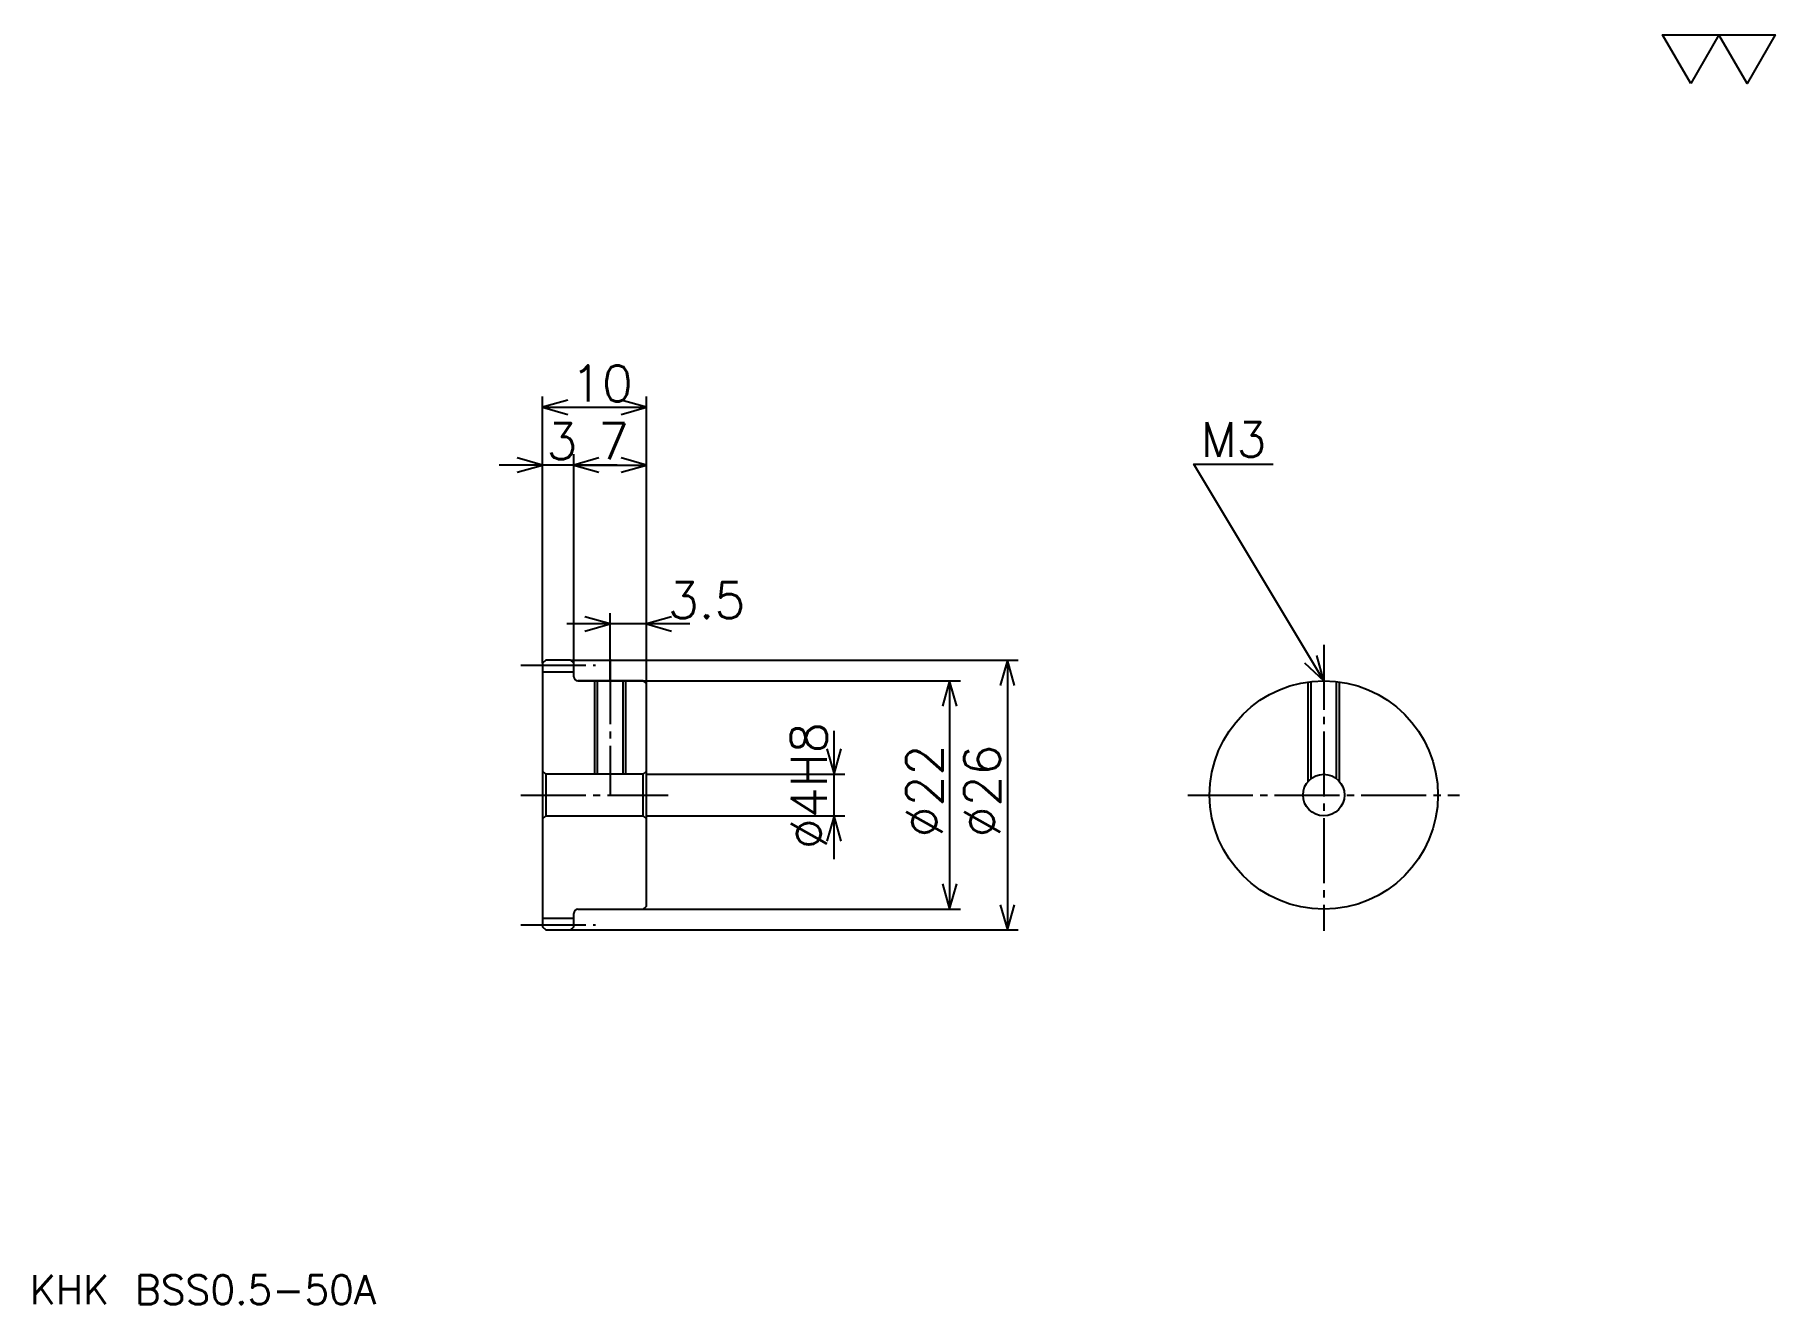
# Model space of a CAD drawing. Extents: x 7 to 175, y 8 to 130.
import ezdxf

# ---------------------------------------------------------------- set-up
doc = ezdxf.new("R2010")
doc.units = 0
doc.linetypes.add('DASHDOT', pattern=[8.347826, 6.26087, -0.695652, 0.695652, -0.695652])
doc.layers.get('0').update_dxf_attribs({"linetype": 'CONTINUOUS'})
doc.layers.add('DASHDOT', color=6, linetype='DASHDOT')
doc.styles.add('KANJI', font='TXT', dxfattribs={"bigfont": 'BIGFONT'})

msp = doc.modelspace()

# ---------------------------------------------------------------- linework, layer by layer
at = {"color": 5}
for p, q in [((56.347828, 69.695648), (56.347828, 95.08696)), ((56.347828, 94.043472), (66.347824, 94.043472)), ((66.347824, 69.695648), (66.347824, 95.08696)), ((59.347828, 69.695648), (59.347828, 89.521744)), ((63.52174, 88.478256), (52.173916, 88.478256)), ((59.347828, 88.478256), (66.347824, 88.478256)), ((62.847828, 69.695648), (62.847828, 74.217392)), ((70.521744, 73.173912), (58.673916, 73.173912)), ((56.347828, 69.395653), (56.347828, 69.695648)), ((59.047829, 69.695648), (66.347824, 69.695648)), ((59.347828, 69.395653), (59.347828, 69.695648)), ((62.847828, 67.695648), (62.847828, 69.695648)), ((66.347824, 69.695648), (102.17392, 69.695648)), ((66.347824, 67.395653), (66.347824, 69.695648)), ((101.130432, 69.695648), (101.130432, 43.695652)), ((59.747829, 67.695648), (66.347824, 67.695648)), ((66.347824, 67.695648), (96.608704, 67.695648)), ((95.565216, 67.695648), (95.565216, 45.695652)), ((84.434784, 50.52174), (84.434784, 62.869564)), ((66.347824, 58.695652), (85.478264, 58.695652)), ((66.347824, 54.695652), (85.478264, 54.695652)), ((59.747829, 45.695652), (66.347824, 45.695652)), ((66.347824, 45.695652), (96.608704, 45.695652)), ((59.047829, 43.695652), (66.347824, 43.695652)), ((66.347824, 43.695652), (102.17392, 43.695652))]:
    msp.add_line(p, q, dxfattribs=at)
at = {"color": 4}
for p, q in [((56.347828, 68.570648), (59.347828, 68.570648)), ((56.647827, 58.695652), (56.647827, 54.695652)), ((66.047829, 58.695652), (66.347824, 58.995651)), ((66.047829, 54.695652), (66.347824, 54.395653)), ((56.347828, 44.820652), (59.347828, 44.820652))]:
    msp.add_line(p, q, dxfattribs=at)
at = {"color": 7}
msp.add_lwpolyline([(166.956528, 125.217392), (164.243484, 129.919998), (175.095657, 129.919998), (172.382614, 125.217392), (169.669571, 129.919998), (166.956528, 125.217392)], dxfattribs=at)
at = {"color": 5}
for points in [[(58.782612, 94.739128), (56.347828, 94.043472), (58.782612, 93.347824)], [(63.913044, 93.347824), (66.347824, 94.043472), (63.913044, 94.739128)], [(53.913044, 87.782608), (56.347828, 88.478256), (53.913044, 89.173912)], [(61.782612, 89.173912), (59.347828, 88.478256), (61.782612, 87.782608)], [(61.782612, 89.173912), (59.347828, 88.478256), (61.782612, 87.782608)], [(63.913044, 87.782608), (66.347824, 88.478256), (63.913044, 89.173912)], [(131.608704, 67.695648), (119.08696, 88.565216), (126.739136, 88.565216)], [(60.413044, 72.478256), (62.847828, 73.173912), (60.413044, 73.869568)], [(68.782608, 73.869568), (66.347824, 73.173912), (68.782608, 72.478256)], [(101.826088, 67.260872), (101.130432, 69.695648), (100.434784, 67.260872)], [(129.759491, 69.425552), (131.608704, 67.695648), (130.95253, 70.141373)], [(96.260872, 65.260872), (95.565216, 67.695648), (94.869568, 65.260872)], [(83.739136, 61.130436), (84.434784, 58.695652), (85.130432, 61.130436)], [(85.130432, 52.260868), (84.434784, 54.695652), (83.739136, 52.260868)], [(94.869568, 48.130432), (95.565216, 45.695652), (96.260872, 48.130432)], [(100.434784, 46.130432), (101.130432, 43.695652), (101.826088, 46.130432)]]:
    msp.add_lwpolyline(points, dxfattribs=at)
at = {"color": 4}
for points in [[(59.347828, 68.09565), (59.347828, 69.395653), (59.047829, 69.695648), (56.647827, 69.695648), (56.347828, 69.395653), (56.347828, 54.395653)], [(59.747829, 45.695652), (66.047829, 45.695652), (66.347824, 45.995651), (66.347824, 67.395653), (66.047829, 67.695648), (59.747829, 67.695648)], [(61.347828, 67.695648), (61.347828, 58.695652)], [(61.617828, 67.695648), (61.617828, 58.695652)], [(64.077827, 67.695648), (64.077827, 58.695652)], [(64.347824, 67.695648), (64.347824, 58.695652)], [(130.108704, 58.018528), (130.108704, 67.592896)], [(130.378693, 58.272705), (130.378693, 67.626671)], [(132.838699, 58.272705), (132.838699, 67.626671)], [(133.108704, 58.018528), (133.108704, 67.592896)], [(56.347828, 54.395653), (56.647827, 54.695652), (66.047829, 54.695652), (66.047829, 58.695652), (56.647827, 58.695652), (56.347828, 58.995651)], [(56.347828, 54.395653), (56.347828, 43.995651), (56.647827, 43.695652), (59.047829, 43.695652), (59.347828, 43.995651), (59.347828, 45.295654)]]:
    msp.add_lwpolyline(points, dxfattribs=at)
for radius in [11, 2]:
    msp.add_circle((131.608704, 56.695652), radius, dxfattribs=at)
for centre, start, end in [((59.747829, 68.09565), 180, 270), ((59.747829, 45.295654), 90, 180)]:
    msp.add_arc(centre, 0.4, start, end, dxfattribs=at)
at = {"layer": 'DASHDOT', "color": 7}
for p, q in [((131.608704, 71.173912), (131.608704, 43.608696)), ((54.260872, 69.195648), (61.434784, 69.195648)), ((54.260872, 56.695652), (68.434784, 56.695652)), ((118.521744, 56.695652), (144.695648, 56.695652)), ((54.260872, 44.195652), (61.434784, 44.195652))]:
    msp.add_line(p, q, dxfattribs=at)
msp.add_lwpolyline([(62.847828, 69.782608), (62.847828, 56.608696)], dxfattribs=at)

# ---------------------------------------------------------------- texts
at = {"color": 7, "style": 'KANJI'}
for s, height, p in [('10', 3.478261, (59.08696, 94.599998)), ('3', 3.478261, (56.717392, 89.034782)), ('7', 3.478261, (61.717392, 89.034782)), ('M3', 3.339131, (119.782608, 89.260864)), ('3.5', 3.478261, (68.434784, 73.730438)), ('KHK BSS0.5-50A', 2.782609, (6.956522, 7.652174))]:
    msp.add_text(s, height=height, dxfattribs=at).set_placement(p)
for s, p in [('%%c4H8', (83.739136, 51.47826)), ('%%c22', (94.869568, 52.608696)), ('%%c26', (100.434784, 52.608696))]:
    msp.add_text(s, height=3.478261, rotation=90, dxfattribs=at).set_placement(p)

doc.saveas('drawing.dxf')
